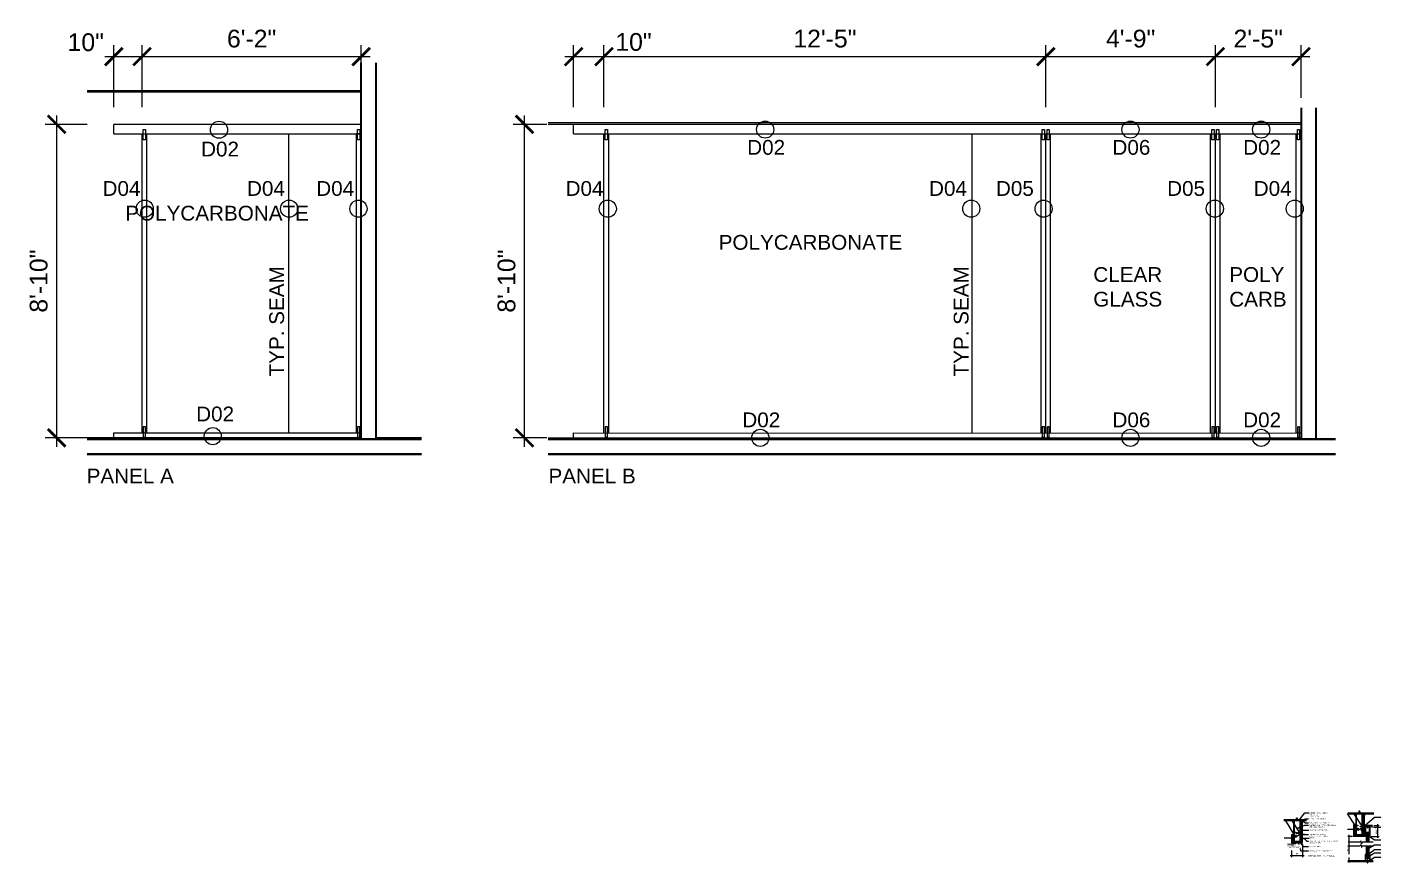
# Model space of a CAD drawing. Extents: x 65572 to 72871, y 30718 to 33858.
# Drawn here: x 66752.6 to 67210.3, y 32695 to 32977.7 of the extents above; entities that cross this region are included whole.
import ezdxf

# ---------------------------------------------------------------- set-up
doc = ezdxf.new("R2010")
doc.units = 0
doc.header["$LTSCALE"] = 0.5
doc.header["$MEASUREMENT"] = 0
doc.linetypes.add('HIDDEN', pattern=[0.375, 0.25, -0.125])
doc.layers.get('0').update_dxf_attribs({"color": 20, "linetype": 'CONTINUOUS'})
doc.layers.get('DEFPOINTS').update_dxf_attribs({"linetype": 'CONTINUOUS', "lineweight": 5})
for name, color, linetype, lineweight in [('Annotations', 40, 'CONTINUOUS', 5), ('Drywalls', 7, 'CONTINUOUS', 20), ('Framing', 142, 'CONTINUOUS', 13), ('Hatches', 8, 'CONTINUOUS', 5), ('Projections', 151, 'HIDDEN', 5), ('Structure', 7, 'CONTINUOUS', 40), ('Viewed', 150, 'CONTINUOUS', 9), ('Walls', 7, 'CONTINUOUS', 35)]:
    doc.layers.add(name, color=color, linetype=linetype, lineweight=lineweight)
doc.styles.add('Arial', font='arial.ttf', dxfattribs={"width": 0.8, "height": 0.368825})
doc.styles.add('Arial_2', font='arial.ttf', dxfattribs={"height": 0.491766})
doc.styles.get("Standard").update_dxf_attribs({"font": 'arial.ttf'})
doc.dimstyles.new('ARCH', dxfattribs={"dimscale": 96, "dimtxt": 0.0625, "dimasz": 0.0625, "dimexe": 0.04, "dimexo": 0.09375, "dimgap": 0.03125, "dimtad": 1, "dimdec": 0, "dimrnd": 0.0625, "dimzin": 3, "dimdsep": 46, "dimlunit": 4, "dimtxsty": 'Standard', "dimblk1": 'ARCHTICK', "dimblk2": 'ARCHTICK', "dimsah": 1, "dimcen": 0, "dimdle": 0.03125, "dimclrd": 256, "dimclre": 256, "dimclrt": 256, "dimazin": 0, "dimtfac": 1, "dimtdec": 0, "dimtmove": 2, "dimatfit": 3, "dimldrblk": 'OBLIQUE', "dimfxl": 0.3, "dimfxlon": 1, "dimfrac": 2, "dimarcsym": 0})
doc.dimstyles.new('ARCH2', dxfattribs={"dimscale": 12, "dimtxt": 0.5, "dimasz": 0.041667, "dimexe": 0.041667, "dimexo": 0.03125, "dimgap": 0.020833, "dimtad": 1, "dimdec": 5, "dimrnd": 0.03125, "dimzin": 1, "dimdsep": 46, "dimlunit": 4, "dimtxsty": 'Arial_2', "dimblk1": 'OBLIQUE', "dimblk2": 'OBLIQUE', "dimsah": 1, "dimcen": 0.09, "dimdle": 0.041667, "dimazin": 0, "dimtfac": 1, "dimtdec": 4, "dimtix": 1, "dimtmove": 0, "dimatfit": 3, "dimfxl": 1, "dimtvp": 1, "dimtfill": 1, "dimfrac": 2, "dimtolj": 1, "dimtzin": 0, "dimarcsym": 2})

# ---------------------------------------------------------------- blocks, each defined once
blk = doc.blocks.new('_ArchTick')
at = {"const_width": 0.15}
blk.add_lwpolyline([(-0.5, -0.5), (0.5, 0.5)], dxfattribs=at)
blk = doc.blocks.new('*D198')
at = {"layer": 'Annotations', "color": 0, "lineweight": -2}
for p, q in [((67180.1, 32699.19), (67180.1, 32697)), ((67183.85, 32701.29), (67183.85, 32697)), ((67179.6, 32697.5), (67184.35, 32697.5))]:
    blk.add_line(p, q, dxfattribs=at)
at = {"layer": 'DEFPOINTS', "color": 0}
for p in [(67180.1, 32699.56), (67183.85, 32701.67), (67183.85, 32697.5)]:
    blk.add_point(p, dxfattribs=at)
at = {"layer": 'Annotations', "color": 0, "lineweight": -2, "xscale": 0.4999999999999999, "yscale": 0.4999999999999999, "zscale": 0.4999999999999999, "rotation": 180}
blk.add_blockref('_ArchTick', (67180.1, 32697.5), dxfattribs=at)
at = {"layer": 'Annotations', "color": 0, "lineweight": -2, "xscale": 0.4999999999999999, "yscale": 0.4999999999999999, "zscale": 0.4999999999999999}
blk.add_blockref('_ArchTick', (67183.85, 32697.5), dxfattribs=at)
at = {"layer": 'Annotations', "color": 0, "insert": (67182, 32698.08), "char_height": 0.492, "attachment_point": 5, "line_spacing_factor": 0.938532, "style": 'Arial_2'}
blk.add_mtext('\\A1;5"', dxfattribs=at)
blk = doc.blocks.new('*D200')
at = {"layer": 'Annotations', "color": 0, "lineweight": -2}
for p, q in [((67200.7, 32703.98), (67199.13, 32703.98)), ((67199.63, 32695.16), (67199.63, 32704.48)), ((67199.52, 32695.66), (67200.13, 32695.66))]:
    blk.add_line(p, q, dxfattribs=at)
at = {"layer": 'DEFPOINTS', "color": 0}
for p in [(67199.63, 32703.98), (67201.08, 32703.98), (67199.15, 32695.66)]:
    blk.add_point(p, dxfattribs=at)
at = {"layer": 'Annotations', "color": 0, "lineweight": -2, "xscale": 0.4999999999999999, "yscale": 0.4999999999999999, "zscale": 0.4999999999999999}
for p, rotation in [((67199.63, 32703.98), 90), ((67199.63, 32695.66), 270)]:
    blk.add_blockref('_ArchTick', p, dxfattribs=dict(at, rotation=rotation))
at = {"layer": 'Annotations', "color": 0, "insert": (67199.13, 32699.82), "char_height": 0.492, "attachment_point": 5, "rotation": 90, "style": 'Arial_2'}
blk.add_mtext('\\A1;8\'-6"', dxfattribs=at)
blk = doc.blocks.new('_Oblique')
at = {"lineweight": -2}
blk.add_line((-0.5, -0.5), (0.5, 0.5), dxfattribs=at)
blk = doc.blocks.new('screw')
at = {"color": 0, "linetype": 'ByBlock', "lineweight": -2}
for p, q in [((0.11, -0.15), (-0.1, -0.23)), ((0.11, -0.22), (-0.1, -0.3)), ((0.11, -0.3), (-0.1, -0.38)), ((0.11, -0.37), (-0.1, -0.45)), ((0.11, -0.45), (-0.1, -0.53)), ((0.11, -0.53), (-0.1, -0.6)), ((0.11, -0.6), (-0.1, -0.68)), ((0.11, -0.68), (-0.1, -0.75)), ((0.11, -0.75), (-0.1, -0.83))]:
    blk.add_line(p, q, dxfattribs=at)
for points in [[(0, 0), (-0.15, 0), (-0.06, -0.08), (-0.06, -0.82), (0, -0.88)], [(0, 0), (0.15, 0), (0.06, -0.08), (0.06, -0.82), (0, -0.88)]]:
    blk.add_lwpolyline(points, dxfattribs=at)
blk = doc.blocks.new('*D202')
at = {"layer": 'Annotations', "color": 0, "lineweight": -2}
for p, q in [((67209.26, 32703.48), (67209.26, 32708.18)), ((67206.98, 32703.98), (67209.76, 32703.98)), ((67207.88, 32707.68), (67209.76, 32707.68))]:
    blk.add_line(p, q, dxfattribs=at)
at = {"layer": 'DEFPOINTS', "color": 0}
for p in [(67206.61, 32703.98), (67207.5, 32707.68), (67209.26, 32707.68)]:
    blk.add_point(p, dxfattribs=at)
at = {"layer": 'Annotations', "color": 0, "lineweight": -2, "xscale": 0.4999999999999999, "yscale": 0.4999999999999999, "zscale": 0.4999999999999999}
for p, rotation in [((67209.26, 32707.68), 90), ((67209.26, 32703.98), 270)]:
    blk.add_blockref('_Oblique', p, dxfattribs=dict(at, rotation=rotation))
at = {"layer": 'Annotations', "color": 0, "insert": (67208.77, 32705.83), "char_height": 0.492, "attachment_point": 5, "rotation": 90, "style": 'Arial_2'}
blk.add_mtext('\\A1;MIN 4"', dxfattribs=at)
blk = doc.blocks.new('*D219')
at = {"layer": 'Annotations', "lineweight": -2}
for p, q in [((66781.95, 32950.62), (66781.95, 32971.51)), ((66791.5, 32950.62), (66791.5, 32971.51)), ((66778.95, 32967.67), (66794.5, 32967.67))]:
    blk.add_line(p, q, dxfattribs=at)
at = {"layer": 'DEFPOINTS', "color": 0}
for p in [(66791.5, 32967.67), (66781.95, 32941.62), (66791.5, 32941.62)]:
    blk.add_point(p, dxfattribs=at)
at = {"layer": 'Annotations', "lineweight": -2, "xscale": 6, "yscale": 6, "zscale": 6, "rotation": 180}
blk.add_blockref('_ArchTick', (66781.95, 32967.67), dxfattribs=at)
at = {"layer": 'Annotations', "lineweight": -2, "xscale": 6, "yscale": 6, "zscale": 6}
blk.add_blockref('_ArchTick', (66791.5, 32967.67), dxfattribs=at)
at = {"layer": 'Annotations', "insert": (66772.45, 32972.51), "char_height": 6, "attachment_point": 5}
blk.add_mtext('10"', dxfattribs=at)
blk = doc.blocks.new('*D220')
at = {"layer": 'Annotations', "lineweight": -2}
for p, q in [((66791.5, 32950.62), (66791.5, 32971.51)), ((66865.56, 32953.77), (66865.56, 32971.51)), ((66788.5, 32967.67), (66868.56, 32967.67))]:
    blk.add_line(p, q, dxfattribs=at)
at = {"layer": 'DEFPOINTS', "color": 0}
for p in [(66865.56, 32967.67), (66791.5, 32941.62), (66865.56, 32944.77)]:
    blk.add_point(p, dxfattribs=at)
at = {"layer": 'Annotations', "lineweight": -2, "xscale": 6, "yscale": 6, "zscale": 6, "rotation": 180}
blk.add_blockref('_ArchTick', (66791.5, 32967.67), dxfattribs=at)
at = {"layer": 'Annotations', "lineweight": -2, "xscale": 6, "yscale": 6, "zscale": 6}
blk.add_blockref('_ArchTick', (66865.56, 32967.67), dxfattribs=at)
at = {"layer": 'Annotations', "insert": (66828.53, 32973.73), "char_height": 6, "attachment_point": 5}
blk.add_mtext('6\'-2"', dxfattribs=at)
blk = doc.blocks.new('*D221')
at = {"layer": 'Annotations', "lineweight": -2}
for p, q in [((66762.61, 32947.77), (66762.61, 32835.78)), ((66772.95, 32944.77), (66758.77, 32944.77)), ((66772.95, 32838.78), (66758.77, 32838.78))]:
    blk.add_line(p, q, dxfattribs=at)
at = {"layer": 'DEFPOINTS', "color": 0}
for p in [(66781.95, 32944.77), (66762.61, 32838.78), (66781.95, 32838.78)]:
    blk.add_point(p, dxfattribs=at)
at = {"layer": 'Annotations', "lineweight": -2, "xscale": 6, "yscale": 6, "zscale": 6}
for p, rotation in [((66762.61, 32944.77), 90), ((66762.61, 32838.78), 270)]:
    blk.add_blockref('_ArchTick', p, dxfattribs=dict(at, rotation=rotation))
at = {"layer": 'Annotations', "insert": (66756.55, 32891.77), "char_height": 6, "attachment_point": 5, "rotation": 90}
blk.add_mtext('8\'-10"', dxfattribs=at)
blk = doc.blocks.new('*D222')
at = {"layer": 'Annotations', "lineweight": -2}
for p, q in [((66937.38, 32950.62), (66937.38, 32971.51)), ((66947.65, 32950.62), (66947.65, 32971.51)), ((66934.38, 32967.67), (66950.65, 32967.67))]:
    blk.add_line(p, q, dxfattribs=at)
at = {"layer": 'DEFPOINTS', "color": 0}
for p in [(66947.65, 32967.67), (66937.38, 32941.62), (66947.65, 32941.62)]:
    blk.add_point(p, dxfattribs=at)
at = {"layer": 'Annotations', "lineweight": -2, "xscale": 6, "yscale": 6, "zscale": 6, "rotation": 180}
blk.add_blockref('_ArchTick', (66937.38, 32967.67), dxfattribs=at)
at = {"layer": 'Annotations', "lineweight": -2, "xscale": 6, "yscale": 6, "zscale": 6}
blk.add_blockref('_ArchTick', (66947.65, 32967.67), dxfattribs=at)
at = {"layer": 'Annotations', "insert": (66957.63, 32972.6), "char_height": 6, "attachment_point": 5}
blk.add_mtext('10"', dxfattribs=at)
blk = doc.blocks.new('*D223')
at = {"layer": 'Annotations', "lineweight": -2}
for p, q in [((66947.65, 32950.62), (66947.65, 32971.51)), ((67097.04, 32950.62), (67097.04, 32971.51)), ((66944.65, 32967.67), (67100.04, 32967.67))]:
    blk.add_line(p, q, dxfattribs=at)
at = {"layer": 'DEFPOINTS', "color": 0}
for p in [(67097.04, 32967.67), (66947.65, 32941.62), (67097.04, 32941.62)]:
    blk.add_point(p, dxfattribs=at)
at = {"layer": 'Annotations', "lineweight": -2, "xscale": 6, "yscale": 6, "zscale": 6, "rotation": 180}
blk.add_blockref('_ArchTick', (66947.65, 32967.67), dxfattribs=at)
at = {"layer": 'Annotations', "lineweight": -2, "xscale": 6, "yscale": 6, "zscale": 6}
blk.add_blockref('_ArchTick', (67097.04, 32967.67), dxfattribs=at)
at = {"layer": 'Annotations', "insert": (67022.35, 32973.73), "char_height": 6, "attachment_point": 5}
blk.add_mtext('12\'-5"', dxfattribs=at)
blk = doc.blocks.new('*D224')
at = {"layer": 'Annotations', "lineweight": -2}
for p, q in [((67097.04, 32950.62), (67097.04, 32971.51)), ((67154.37, 32950.62), (67154.37, 32971.51)), ((67094.04, 32967.67), (67157.37, 32967.67))]:
    blk.add_line(p, q, dxfattribs=at)
at = {"layer": 'DEFPOINTS', "color": 0}
for p in [(67154.37, 32967.67), (67097.04, 32941.62), (67154.37, 32941.62)]:
    blk.add_point(p, dxfattribs=at)
at = {"layer": 'Annotations', "lineweight": -2, "xscale": 6, "yscale": 6, "zscale": 6, "rotation": 180}
blk.add_blockref('_ArchTick', (67097.04, 32967.67), dxfattribs=at)
at = {"layer": 'Annotations', "lineweight": -2, "xscale": 6, "yscale": 6, "zscale": 6}
blk.add_blockref('_ArchTick', (67154.37, 32967.67), dxfattribs=at)
at = {"layer": 'Annotations', "insert": (67125.71, 32973.73), "char_height": 6, "attachment_point": 5}
blk.add_mtext('4\'-9"', dxfattribs=at)
blk = doc.blocks.new('*D225')
at = {"layer": 'Annotations', "lineweight": -2}
for p, q in [((67154.37, 32950.62), (67154.37, 32971.51)), ((67183.31, 32953.77), (67183.31, 32971.51)), ((67151.37, 32967.67), (67186.31, 32967.67))]:
    blk.add_line(p, q, dxfattribs=at)
at = {"layer": 'DEFPOINTS', "color": 0}
for p in [(67183.31, 32967.67), (67154.37, 32941.62), (67183.31, 32944.77)]:
    blk.add_point(p, dxfattribs=at)
at = {"layer": 'Annotations', "lineweight": -2, "xscale": 6, "yscale": 6, "zscale": 6, "rotation": 180}
blk.add_blockref('_ArchTick', (67154.37, 32967.67), dxfattribs=at)
at = {"layer": 'Annotations', "lineweight": -2, "xscale": 6, "yscale": 6, "zscale": 6}
blk.add_blockref('_ArchTick', (67183.31, 32967.67), dxfattribs=at)
at = {"layer": 'Annotations', "insert": (67168.84, 32973.73), "char_height": 6, "attachment_point": 5}
blk.add_mtext('2\'-5"', dxfattribs=at)
blk = doc.blocks.new('*D226')
at = {"layer": 'Annotations', "lineweight": -2}
for p, q in [((66920.78, 32835.78), (66920.78, 32947.77)), ((66928.38, 32944.77), (66916.94, 32944.77)), ((66928.38, 32838.78), (66916.94, 32838.78))]:
    blk.add_line(p, q, dxfattribs=at)
at = {"layer": 'DEFPOINTS', "color": 0}
for p in [(66920.78, 32944.77), (66937.38, 32944.77), (66937.38, 32838.78)]:
    blk.add_point(p, dxfattribs=at)
at = {"layer": 'Annotations', "lineweight": -2, "xscale": 6, "yscale": 6, "zscale": 6}
for p, rotation in [((66920.78, 32944.77), 90), ((66920.78, 32838.78), 270)]:
    blk.add_blockref('_ArchTick', p, dxfattribs=dict(at, rotation=rotation))
at = {"layer": 'Annotations', "insert": (66914.72, 32891.77), "char_height": 6, "attachment_point": 5, "rotation": 90}
blk.add_mtext('8\'-10"', dxfattribs=at)
blk = doc.blocks.new('bolt')
at = {"color": 0, "linetype": 'ByBlock', "lineweight": -2}
for p, q in [((-0.58, -0.06), (-0.63, 0.07)), ((-0.51, 0.07), (-0.63, 0.07)), ((-0.51, -0.05), (-0.57, 0.11)), ((-0.12, 0.07), (-0.38, 0.07)), ((-0.34, -0.1), (-0.38, 0.02)), ((-0.26, -0.1), (-0.34, 0.11)), ((-0.19, -0.1), (-0.27, 0.11)), ((-0.51, -0.06), (-0.58, -0.06)), ((-0.12, -0.06), (-0.38, -0.06))]:
    blk.add_line(p, q, dxfattribs=at)
for points in [[(-0.51, 0.16), (-0.51, -0.15), (-0.38, -0.15), (-0.38, 0.16)], [(-0.12, 0.15), (-0.12, -0.15), (0, -0.15), (0, 0.15)]]:
    blk.add_lwpolyline(points, close=True, dxfattribs=at)
for points in [[(-0.38, 0.16), (-0.49, 0.14), (-0.49, 0.06), (-0.38, 0.04)], [(-0.38, -0.08), (-0.49, -0.07), (-0.49, 0.02), (-0.38, 0.04)], [(-0.12, 0.15), (-0.02, 0.14), (-0.02, 0.06), (-0.12, 0.03)], [(-0.12, -0.08), (-0.02, -0.07), (-0.02, 0.01), (-0.12, 0.03)], [(-0.38, -0.08), (-0.49, -0.1), (-0.49, -0.15)], [(-0.12, -0.08), (-0.02, -0.1), (-0.02, -0.15)]]:
    blk.add_lwpolyline(points, dxfattribs=at)

msp = doc.modelspace()

# ---------------------------------------------------------------- hatches: boundary and pattern name
at = {"layer": 'Annotations'}
for points in [[(67182.686023, 32709.508861), (67183.04914, 32709.858832), (67182.946188, 32709.940888)], [(67181.634673, 32704.963235), (67182.114455, 32705.118613), (67182.057892, 32705.237496)], [(67182.193632, 32706.819456), (67182.683384, 32706.939771), (67182.635556, 32707.062429)], [(67183.868651, 32704.685372), (67184.368651, 32704.619546), (67184.368651, 32704.751198)], [(67182.455846, 32701.565668), (67182.540588, 32701.068524), (67182.66637, 32701.107397)]]:
    msp.add_hatch(color=256, dxfattribs=at).paths.add_polyline_path(points, flags=0)
at = {"layer": 'Hatches'}
h = msp.add_hatch(dxfattribs=at)
h.set_pattern_fill('ANSI38', color=256, scale=2, style=0)
h.set_pattern_definition([(45, (0, 2.30626), (-0.1767766953, 0.1767766953), []), (135, (0, 2.30626), (-0.5303300859, 0.1767766953), [0.625, -0.375])])
h.paths.add_polyline_path([(67204.763516, 32706.150335), (67204.763516, 32711.253037), (67204.263516, 32711.253037), (67204.263516, 32706.146642), (67204.301492, 32706.146923), (67204.376792, 32706.147479), (67204.452092, 32706.148035), (67204.527392, 32706.148591), (67204.602692, 32706.149147), (67204.677992, 32706.149704), (67204.753292, 32706.15026)])
h.paths.add_polyline_path([(67204.763516, 32704.60114), (67204.763516, 32706.023544), (67204.727107, 32706.023275), (67204.651807, 32706.022719), (67204.576507, 32706.022162), (67204.501207, 32706.021606), (67204.425907, 32706.02105), (67204.350607, 32706.020494), (67204.275307, 32706.019937), (67204.263516, 32706.01985), (67204.263516, 32704.60114)])
h.paths.add_polyline_path([(67204.826016, 32704.03864), (67204.826016, 32704.53864), (67201.076016, 32704.53864), (67201.076016, 32704.03864)])
h.paths.add_polyline_path([(67201.638516, 32704.60114), (67201.638516, 32708.07095), (67201.138516, 32708.07095), (67201.138516, 32704.60114)])
at = {"layer": 'Viewed'}
for points in [[(67183.128033, 32709.423335), (67183.152298, 32709.420141), (67183.174908, 32709.410775), (67183.194325, 32709.395876), (67183.209223, 32709.37646), (67183.218589, 32709.353849), (67183.221783, 32709.329585), (67183.221783, 32708.423335), (67183.128033, 32708.423335), (67183.128033, 32709.329585), (67180.815533, 32709.329585), (67180.815533, 32708.423335), (67180.721783, 32708.423335), (67180.721783, 32709.329585), (67180.724978, 32709.353849), (67180.734344, 32709.37646), (67180.749242, 32709.395876), (67180.768658, 32709.410775), (67180.791269, 32709.420141), (67180.815533, 32709.423335)], [(67204.107266, 32711.729599), (67204.13153, 32711.726405), (67204.154141, 32711.717039), (67204.173557, 32711.702141), (67204.188456, 32711.682724), (67204.197822, 32711.660114), (67204.201016, 32711.635849), (67204.201016, 32710.729599), (67204.107266, 32710.729599), (67204.107266, 32711.635849), (67201.794766, 32711.635849), (67201.794766, 32710.729599), (67201.701016, 32710.729599), (67201.701016, 32711.635849), (67201.704211, 32711.660114), (67201.713576, 32711.682724), (67201.728475, 32711.702141), (67201.747891, 32711.717039), (67201.770502, 32711.726405), (67201.794766, 32711.729599)], [(67204.107266, 32704.624578), (67204.13153, 32704.627772), (67204.154141, 32704.637138), (67204.173557, 32704.652036), (67204.188456, 32704.671453), (67204.197822, 32704.694063), (67204.201016, 32704.718328), (67204.201016, 32705.624578), (67204.107266, 32705.624578), (67204.107266, 32704.718328), (67201.794766, 32704.718328), (67201.794766, 32705.624578), (67201.701016, 32705.624578), (67201.701016, 32704.718328), (67201.704211, 32704.694063), (67201.713576, 32704.671453), (67201.728475, 32704.652036), (67201.747891, 32704.637138), (67201.770502, 32704.627772), (67201.794766, 32704.624578)], [(67183.128033, 32702.318314), (67183.152298, 32702.321508), (67183.174908, 32702.330874), (67183.194325, 32702.345772), (67183.209223, 32702.365189), (67183.218589, 32702.387799), (67183.221783, 32702.412064), (67183.221783, 32703.318314), (67183.128033, 32703.318314), (67183.128033, 32702.412064), (67180.815533, 32702.412064), (67180.815533, 32703.318314), (67180.721783, 32703.318314), (67180.721783, 32702.412064), (67180.724978, 32702.387799), (67180.734344, 32702.365189), (67180.749242, 32702.345772), (67180.768658, 32702.330874), (67180.791269, 32702.321508), (67180.815533, 32702.318314)]]:
    msp.add_hatch(color=256, dxfattribs=at).paths.add_polyline_path(points, flags=0)

# ---------------------------------------------------------------- linework, layer by layer
at = {"color": 0}
for p, q in [((66865.147786, 32941.620738), (66865.555896, 32941.620738)), ((66865.555896, 32944.015269), (66865.555896, 32944.765269)), ((66865.555896, 32941.620738), (66865.555896, 32944.765269)), ((66865.555896, 32944.015269), (66865.555896, 32944.765269)), ((66865.555896, 32944.765269), (66865.555896, 32941.620738)), ((66865.555896, 32941.620738), (66865.555896, 32944.015269))]:
    msp.add_line(p, q, dxfattribs=at)
at = {"layer": 'Annotations'}
for p, q in [((67182.946188, 32709.940888), (67182.686023, 32709.508861)), ((67182.686023, 32709.508861), (67183.04914, 32709.858832)), ((67183.04914, 32709.858832), (67182.946188, 32709.940888)), ((67182.057892, 32705.237496), (67181.634673, 32704.963235)), ((67181.634673, 32704.963235), (67182.114455, 32705.118613)), ((67182.114455, 32705.118613), (67182.057892, 32705.237496)), ((67182.635556, 32707.062429), (67182.193632, 32706.819456)), ((67182.193632, 32706.819456), (67182.683384, 32706.939771)), ((67182.683384, 32706.939771), (67182.635556, 32707.062429)), ((67184.368651, 32704.751198), (67183.868651, 32704.685372)), ((67183.868651, 32704.685372), (67184.368651, 32704.619546)), ((67183.868651, 32704.685372), (67185.924232, 32704.685372)), ((67184.368651, 32704.619546), (67184.368651, 32704.751198)), ((67184.609454, 32707.761457), (67185.924232, 32707.761457)), ((67182.66637, 32701.107397), (67182.455846, 32701.565668)), ((67182.455846, 32701.565668), (67183.230013, 32699.100413)), ((67182.540588, 32701.068524), (67182.66637, 32701.107397)), ((67183.230013, 32699.100413), (67185.912624, 32699.100413))]:
    msp.add_line(p, q, dxfattribs=at)
msp.add_lwpolyline([(67178.787108, 32701.317937), (67180.771604, 32701.317937), (67181.123543, 32701.669876), (67181.475483, 32701.317937)], dxfattribs=at)
for centre in [(66817.509776, 32942.946646), (67002.156323, 32942.995761), (67125.640836, 32942.995761), (67169.84048, 32942.995761), (66792.390791, 32916.257297), (66841.233142, 32916.257297), (66864.641724, 32916.257297), (66948.93618, 32916.257297), (67071.821724, 32916.257297), (67096.2778, 32916.257297), (67154.159626, 32916.257297), (67181.18616, 32916.257297), (66815.389094, 32839.321871), (67000.506755, 32838.77978), (67125.640836, 32838.77978), (67169.84048, 32838.77978)]:
    msp.add_circle(centre, 2.892978, dxfattribs=at)
msp.add_solid([(67180.771604, 32701.317937), (67181.123543, 32701.669876), (67181.475483, 32701.317937)], dxfattribs=at)
at = {"layer": 'Drywalls'}
for p, q in [((66772.937914, 32956.265269), (66865.557827, 32956.265269)), ((66772.937914, 32955.765269), (66865.557827, 32955.765269)), ((67183.311223, 32945.265269), (66928.787438, 32945.265269)), ((67183.311223, 32944.765269), (66928.787438, 32944.765269)), ((67183.221783, 32708.946773), (67183.221783, 32702.294876)), ((67183.284283, 32702.294876), (67183.284283, 32708.946773)), ((67201.076016, 32708.07095), (67201.076016, 32703.97614)), ((67201.701016, 32708.07095), (67201.076016, 32708.07095)), ((67201.138516, 32704.60114), (67201.138516, 32708.07095)), ((67201.638516, 32704.60114), (67201.638516, 32708.07095)), ((67201.701016, 32704.60114), (67201.701016, 32708.07095)), ((67204.826016, 32711.253037), (67204.201016, 32711.253037)), ((67204.201016, 32711.253037), (67204.201016, 32704.60114)), ((67204.263516, 32704.60114), (67204.263516, 32711.253037)), ((67204.763516, 32704.60114), (67204.763516, 32711.253037)), ((67204.826016, 32703.97614), (67204.826016, 32711.253037)), ((67179.992315, 32703.453569), (67177.560287, 32703.453569)), ((67179.992315, 32703.377496), (67179.992315, 32703.453569)), ((67180.096783, 32704.563454), (67180.096783, 32701.669876)), ((67180.721783, 32704.563454), (67180.096783, 32704.563454)), ((67180.159283, 32702.294876), (67180.159283, 32704.563454)), ((67180.659283, 32702.294876), (67180.659283, 32704.563454)), ((67180.721783, 32702.294876), (67180.721783, 32704.563454)), ((67200.971548, 32706.386243), (67198.990154, 32706.386243)), ((67200.971548, 32706.31017), (67198.990154, 32706.31017)), ((67200.971548, 32706.31017), (67200.971548, 32706.386243)), ((67201.076016, 32704.60114), (67204.826016, 32704.60114)), ((67204.826016, 32704.53864), (67201.076016, 32704.53864)), ((67204.826016, 32704.03864), (67201.076016, 32704.03864)), ((67204.826016, 32703.97614), (67201.076016, 32703.97614)), ((67204.930484, 32707.759833), (67207.501736, 32707.759833)), ((67204.930484, 32707.68376), (67204.930484, 32707.759833)), ((67204.930484, 32707.68376), (67207.501736, 32707.68376)), ((67179.992315, 32703.377496), (67177.560287, 32703.377496))]:
    msp.add_line(p, q, dxfattribs=at)
at = {"layer": 'Framing'}
for p, q in [((66865.555896, 32838.78354), (66772.937914, 32838.78354)), ((66885.988355, 32838.78354), (66870.555896, 32838.78354)), ((66928.787438, 32838.78354), (67183.311223, 32838.78354)), ((66937.380525, 32838.78354), (67183.311223, 32838.78354)), ((67204.826016, 32711.253037), (67204.951016, 32711.253037)), ((67204.846302, 32707.363072), (67206.365833, 32707.363072)), ((67204.846302, 32704.908268), (67204.846302, 32707.363072)), ((67204.951771, 32704.908268), (67204.846302, 32704.908268)), ((67206.365833, 32707.257603), (67204.951771, 32707.257603)), ((67204.951771, 32707.257603), (67204.951771, 32704.908268)), ((67204.983234, 32707.22614), (67206.608234, 32707.22614)), ((67204.983234, 32703.97614), (67204.983234, 32707.22614)), ((67204.983234, 32703.97614), (67204.983234, 32707.22614)), ((67205.358234, 32703.97614), (67204.983234, 32703.97614)), ((67206.502765, 32707.120671), (67205.088702, 32707.120671)), ((67205.088702, 32707.120671), (67205.088702, 32704.081609)), ((67205.088702, 32704.081609), (67205.252765, 32704.081609)), ((67205.252765, 32704.081609), (67205.252765, 32704.25739)), ((67205.252765, 32704.25739), (67205.358234, 32704.25739)), ((67205.358234, 32704.25739), (67205.389484, 32704.291146)), ((67205.358234, 32704.25739), (67205.358234, 32703.97614)), ((67205.358234, 32703.97614), (67205.389484, 32703.942384)), ((67205.389484, 32705.436232), (67206.201984, 32705.436232)), ((67205.389484, 32703.942384), (67205.389484, 32705.436232)), ((67205.389484, 32703.942384), (67205.389484, 32702.009853)), ((67205.460802, 32702.009853), (67205.460802, 32705.436232)), ((67205.760074, 32702.009853), (67205.760074, 32705.436232)), ((67205.831393, 32702.009853), (67205.831393, 32705.436232)), ((67206.130665, 32702.009853), (67206.130665, 32705.436232)), ((67206.201984, 32703.942384), (67206.201984, 32705.436232)), ((67206.201984, 32704.291146), (67206.233234, 32704.25739)), ((67206.201984, 32703.942384), (67206.233234, 32703.97614)), ((67206.201984, 32703.942384), (67206.201984, 32702.009853)), ((67206.233234, 32703.97614), (67206.233234, 32704.25739)), ((67206.233234, 32704.25739), (67206.338702, 32704.25739)), ((67206.608234, 32703.97614), (67206.233234, 32703.97614)), ((67206.338702, 32704.25739), (67206.338702, 32704.081609)), ((67206.338702, 32704.081609), (67206.502765, 32704.081609)), ((67206.365833, 32707.257603), (67206.365833, 32707.363072)), ((67206.502765, 32704.081609), (67206.502765, 32707.120671)), ((67206.608234, 32707.22614), (67206.608234, 32703.97614)), ((67206.608234, 32703.97614), (67206.608234, 32707.22614)), ((67205.389484, 32700.759853), (67205.389484, 32696.553777)), ((67205.460802, 32696.553777), (67205.460802, 32700.759853)), ((67205.760074, 32696.553777), (67205.760074, 32700.759853)), ((67205.831393, 32696.553777), (67205.831393, 32700.759853)), ((67206.130665, 32696.553777), (67206.130665, 32700.759853)), ((67206.201984, 32700.759853), (67206.201984, 32696.553777)), ((67205.358234, 32697.914065), (67204.983234, 32697.914065)), ((67204.983234, 32697.914065), (67204.983234, 32695.664065)), ((67204.983234, 32697.914065), (67204.983234, 32695.664065)), ((67204.983234, 32695.664065), (67206.608234, 32695.664065)), ((67205.088702, 32695.769534), (67205.088702, 32697.808596)), ((67205.088702, 32697.808596), (67205.252765, 32697.808596)), ((67206.502765, 32695.769534), (67205.088702, 32695.769534)), ((67205.252765, 32697.808596), (67205.252765, 32697.632815)), ((67205.252765, 32697.632815), (67205.358234, 32697.632815)), ((67205.358234, 32697.914065), (67205.389484, 32697.962752)), ((67205.358234, 32697.632815), (67205.358234, 32697.914065)), ((67205.358234, 32697.632815), (67205.389484, 32697.584128)), ((67205.389484, 32696.553777), (67206.201984, 32696.553777)), ((67206.201984, 32697.962752), (67206.233234, 32697.914065)), ((67206.201984, 32697.584128), (67206.233234, 32697.632815)), ((67206.608234, 32697.914065), (67206.233234, 32697.914065)), ((67206.233234, 32697.914065), (67206.233234, 32697.632815)), ((67206.233234, 32697.632815), (67206.338702, 32697.632815)), ((67206.338702, 32697.632815), (67206.338702, 32697.808596)), ((67206.338702, 32697.808596), (67206.502765, 32697.808596)), ((67206.502765, 32697.808596), (67206.502765, 32695.769534)), ((67206.608234, 32695.664065), (67206.608234, 32697.914065)), ((67206.608234, 32697.914065), (67206.608234, 32695.664065))]:
    msp.add_line(p, q, dxfattribs=at)
msp.add_lwpolyline([(67203.723557, 32706.081904), (67203.723557, 32706.298157), (67203.94427, 32706.51887), (67203.94427, 32706.695918), (67204.043418, 32706.695918), (67204.043418, 32706.477801), (67203.822706, 32706.257088), (67203.822706, 32706.081904), (67203.822706, 32705.90672), (67204.043418, 32705.686007), (67204.043418, 32705.46789), (67203.94427, 32705.46789), (67203.94427, 32705.644938), (67203.723557, 32705.865651)], close=True, dxfattribs=at)
msp.add_lwpolyline([(67205.568972, 32695.603884), (67205.626098, 32695.546758), (67205.626098, 32695.128702), (67205.727366, 32695.027434), (67205.780523, 32695.027434), (67205.83368, 32695.027434), (67205.934948, 32695.128702), (67205.934948, 32695.546758), (67205.992074, 32695.603884)], dxfattribs=at)
at = {"layer": 'Projections'}
for p, q in [((67203.407464, 32702.009853), (67199.147371, 32702.009853)), ((67199.147371, 32700.759853), (67203.407464, 32700.759853)), ((67203.532464, 32702.493529), (67203.407464, 32702.009853)), ((67203.407464, 32700.759853), (67203.532464, 32701.243529)), ((67203.782464, 32701.526176), (67203.532464, 32702.493529)), ((67203.532464, 32701.243529), (67203.782464, 32700.276176)), ((67203.907464, 32702.009853), (67203.782464, 32701.526176)), ((67203.782464, 32700.276176), (67203.907464, 32700.759853)), ((67207.658954, 32702.009853), (67203.907464, 32702.009853)), ((67203.907464, 32700.759853), (67207.658954, 32700.759853))]:
    msp.add_line(p, q, dxfattribs=at)
for points in [[(66791.901817, 32939.550307), (66791.901817, 32942.997362), (66792.644716, 32942.997362), (66792.644716, 32939.550307)], [(66864.335049, 32939.550307), (66864.335049, 32942.997362), (66865.077948, 32942.997362), (66865.077948, 32939.550307)], [(66948.055706, 32939.550307), (66948.055706, 32942.997362), (66948.798605, 32942.997362), (66948.798605, 32939.550307)], [(67095.819906, 32939.550307), (67095.819906, 32942.997362), (67096.562805, 32942.997362), (67096.562805, 32939.550307)], [(67097.444906, 32939.550307), (67097.444906, 32942.997362), (67098.187805, 32942.997362), (67098.187805, 32939.550307)], [(67153.152876, 32939.550307), (67153.152876, 32942.997362), (67153.895776, 32942.997362), (67153.895776, 32939.550307)], [(67154.777876, 32939.550307), (67154.777876, 32942.997362), (67155.520776, 32942.997362), (67155.520776, 32939.550307)], [(67182.090376, 32939.550307), (67182.090376, 32942.997362), (67182.833276, 32942.997362), (67182.833276, 32939.550307)], [(66791.901817, 32842.478971), (66791.901817, 32839.031916), (66792.644716, 32839.031916), (66792.644716, 32842.478971)], [(66864.335049, 32842.478971), (66864.335049, 32839.031916), (66865.077948, 32839.031916), (66865.077948, 32842.478971)], [(66948.055706, 32842.478971), (66948.055706, 32839.031916), (66948.798605, 32839.031916), (66948.798605, 32842.478971)], [(67095.819906, 32842.478971), (67095.819906, 32839.031916), (67096.562805, 32839.031916), (67096.562805, 32842.478971)], [(67097.444906, 32842.478971), (67097.444906, 32839.031916), (67098.187805, 32839.031916), (67098.187805, 32842.478971)], [(67153.152876, 32842.478971), (67153.152876, 32839.031916), (67153.895776, 32839.031916), (67153.895776, 32842.478971)], [(67154.777876, 32842.478971), (67154.777876, 32839.031916), (67155.520776, 32839.031916), (67155.520776, 32842.478971)], [(67182.090376, 32842.478971), (67182.090376, 32839.031916), (67182.833276, 32839.031916), (67182.833276, 32842.478971)]]:
    msp.add_lwpolyline(points, close=True, dxfattribs=at)
at = {"layer": 'Structure'}
for p, q in [((66885.988355, 32838.28354), (66772.937914, 32838.28354)), ((66928.787438, 32838.28354), (67194.953264, 32838.28354)), ((66885.988355, 32833.28354), (66772.937914, 32833.28354)), ((66928.787438, 32833.28354), (67194.953264, 32833.28354)), ((67207.924194, 32711.753037), (67199.147371, 32711.753037)), ((67207.658954, 32695.664065), (67199.147371, 32695.664065))]:
    msp.add_line(p, q, dxfattribs=at)
at = {"layer": 'Viewed', "linetype": 'ByBlock'}
for p, q in [((66865.555896, 32944.765269), (66781.949747, 32944.765269)), ((66781.949747, 32941.620738), (66781.949747, 32944.765269)), ((66781.949747, 32941.620738), (66865.555896, 32941.620738)), ((66863.930896, 32840.40854), (66863.930896, 32941.620738)), ((66865.555896, 32941.620738), (66863.930896, 32941.620738)), ((66781.949747, 32840.40854), (66865.555896, 32840.40854)), ((66781.949747, 32838.78354), (66781.949747, 32840.40854))]:
    msp.add_line(p, q, dxfattribs=at)
at = {"layer": 'Viewed'}
for p, q in [((66791.497664, 32840.40854), (66791.497664, 32941.620738)), ((66793.122664, 32840.40854), (66793.122664, 32941.620738)), ((66841.122664, 32840.40854), (66841.122664, 32941.620738)), ((66937.380525, 32941.620738), (66937.380525, 32944.765269)), ((66937.380525, 32941.620738), (66947.651553, 32941.620738)), ((66937.380525, 32941.620738), (67183.311223, 32941.620738)), ((66947.651553, 32840.40854), (66947.651553, 32941.620738)), ((66949.276553, 32840.40854), (66949.276553, 32941.620738)), ((67072.105768, 32840.40854), (67072.105768, 32941.620738)), ((67095.415753, 32840.340766), (67095.415753, 32941.620738)), ((67095.415753, 32941.620738), (67097.040753, 32941.620738)), ((67097.040753, 32840.340069), (67097.040753, 32941.620738)), ((67098.665753, 32840.339372), (67098.665753, 32941.620738)), ((67152.748723, 32941.620738), (67154.373723, 32941.620738)), ((67152.748723, 32840.316178), (67152.748723, 32941.620738)), ((67154.373723, 32941.620738), (67155.998723, 32941.620738)), ((67154.373723, 32840.315481), (67154.373723, 32941.620738)), ((67154.373723, 32840.315481), (67154.373723, 32941.620738)), ((67155.998723, 32840.314784), (67155.998723, 32941.620738)), ((67181.686223, 32840.40854), (67181.686223, 32941.620738)), ((66937.380525, 32840.40854), (67183.311223, 32840.303071)), ((66937.380525, 32838.78354), (66937.380525, 32840.40854)), ((67181.686223, 32840.40854), (67183.311223, 32840.40854)), ((67203.108234, 32711.647504), (67203.108234, 32712.703097)), ((67177.946382, 32709.446773), (67181.485341, 32703.783254)), ((67183.181437, 32704.843093), (67180.191773, 32709.446773)), ((67180.815533, 32708.423335), (67180.721783, 32708.423335)), ((67180.815533, 32709.446773), (67180.815533, 32702.294876)), ((67181.065533, 32702.294876), (67181.065533, 32709.446773)), ((67181.971783, 32709.688391), (67181.70685, 32710.147269)), ((67181.971783, 32709.34124), (67181.971783, 32710.396833)), ((67181.971783, 32709.688391), (67182.236717, 32710.147269)), ((67182.878033, 32709.446773), (67182.878033, 32702.294876)), ((67183.128033, 32702.294876), (67183.128033, 32709.446773)), ((67198.925615, 32711.753037), (67202.464574, 32706.089518)), ((67204.16067, 32707.149357), (67201.171005, 32711.753037)), ((67201.794766, 32710.729599), (67201.701016, 32710.729599)), ((67201.794766, 32711.753037), (67201.794766, 32704.60114)), ((67202.044766, 32704.60114), (67202.044766, 32711.753037)), ((67203.108234, 32711.994655), (67202.8433, 32712.453533)), ((67203.108234, 32711.994655), (67203.373167, 32712.453533)), ((67203.857266, 32711.753037), (67203.857266, 32704.60114)), ((67204.107266, 32704.60114), (67204.107266, 32711.753037)), ((67181.485341, 32703.783254), (67183.181437, 32704.843093)), ((67202.464574, 32706.089518), (67204.16067, 32707.149357))]:
    msp.add_line(p, q, dxfattribs=at)
at = {"layer": 'Viewed', "flags": 128}
for points in [[(67180.047337, 32703.535402), (67180.047337, 32703.320369), (67179.844476, 32703.320369)], [(67201.02657, 32706.468076), (67201.02657, 32706.253043), (67200.823709, 32706.253043)], [(67204.875462, 32707.841666), (67204.875462, 32707.626634), (67205.078324, 32707.626634)]]:
    msp.add_lwpolyline(points, dxfattribs=at)
at = {"layer": 'Viewed'}
for centre in [(67181.433925, 32705.350873), (67181.59036, 32704.363185), (67182.443408, 32704.982961), (67202.413158, 32707.657137), (67202.569593, 32706.669449), (67203.422641, 32707.289225)]:
    msp.add_circle(centre, 0.098271, dxfattribs=at)
for centre, radius, start, end in [((67184.159283, 32709.196773), 0.770833, 161.07535558, 198.92464442), ((67183.846783, 32709.196773), 0.416667, 143.13010235, 216.86989765), ((67205.138516, 32711.503037), 0.770833, 161.07535558, 198.92464442), ((67204.826016, 32711.503037), 0.416667, 143.13010235, 216.86989765), ((67204.763516, 32711.503037), 0.270833, 112.61986495, 247.38013505), ((67204.826016, 32711.503037), 0.25, 90, 270)]:
    msp.add_arc(centre, radius, start, end, dxfattribs=at)
at = {"layer": 'Walls'}
for p, q in [((66865.555896, 32838.28354), (66865.555896, 32965.550764)), ((66865.555896, 32956.265269), (66865.555896, 32965.550764)), ((66870.555896, 32965.550764), (66870.555896, 32838.28354)), ((67183.311223, 32950.315063), (67183.311223, 32838.28354)), ((67188.311223, 32950.315063), (67188.311223, 32838.28354))]:
    msp.add_line(p, q, dxfattribs=at)

# ---------------------------------------------------------------- block references
at = {"layer": 'Framing', "rotation": 270.423224976345}
msp.add_blockref('screw', (67204.966765, 32706.088441), dxfattribs=at)
at = {"layer": 'Framing', "xscale": -1, "rotation": 269.9999999994146}
msp.add_blockref('bolt', (67205.715124, 32707.497602), dxfattribs=at)
at = {"layer": 'Framing'}
msp.add_blockref('screw', (67205.780523, 32696.046156), dxfattribs=at)

# ---------------------------------------------------------------- texts
at = {"layer": 'Annotations', "char_height": 5, "width": 60.99887021}
for s, insert, attachment_point in [('{D02}', (66811.432781, 32938.916459), 1), ('{D02}', (66996.074503, 32939.493025), 1), ('{D06}', (67119.559016, 32939.493025), 1), ('{D02}', (67163.75866, 32939.493025), 1), ('{D04}', (66778.126346, 32925.595841), 1), ('{D04}', (66826.968697, 32925.595841), 1), ('{D04}', (66850.377279, 32925.595841), 1), ('{D04}', (66934.671734, 32925.595841), 1), ('{D04}', (67057.557279, 32925.595841), 1), ('{D05}', (67080.16474, 32925.595841), 1), ('{D05}', (67138.046566, 32925.595841), 1), ('{D04}', (67167.325311, 32925.595841), 1), ('{POLYCARBONATE }', (66785.799864, 32917.243671), 1), ('{POLYCARBONATE }', (66986.423154, 32907.380152), 1), ('{CLEAR\\PGLASS }', (67113.084593, 32896.495541), 1), ('{POLY\\PCARB}', (67159.039967, 32896.495541), 1), ('{D02}', (66809.783212, 32844.264461), 7), ('{D02}', (66994.424935, 32842.282515), 7), ('{D06}', (67119.559016, 32842.282515), 7), ('{D02}', (67163.75866, 32842.282515), 7), ('{PANEL A}', (66772.734557, 32828.348559), 1), ('{PANEL B}', (66928.893727, 32828.348559), 1)]:
    msp.add_mtext(s, dxfattribs=dict(at, insert=insert, attachment_point=attachment_point))
at = {"layer": 'Annotations', "char_height": 5, "width": 60.99887021, "attachment_point": 7, "rotation": 90}
for insert in [(66839.561494, 32859.529994), (67070.967137, 32859.529994)]:
    msp.add_mtext('{TYP. SEAM}', dxfattribs=dict(at, insert=insert))

# ---------------------------------------------------------------- dimensions: what is measured, and where the dimension line sits
at = {"layer": 'Annotations'}
for base, p1, p2, picture, middle in [((66791.497664, 32967.670483), (66781.949747, 32941.620738), (66791.497664, 32941.620738), '*D219', (66772.449568, 32972.508038)), ((66947.651553, 32967.670483), (66937.380525, 32941.620738), (66947.651553, 32941.620738), '*D222', (66957.628056, 32972.598824))]:
    dim = msp.add_linear_dim(base=base, p1=p1, p2=p2, dimstyle='ARCH', dxfattribs=at)
    dim.commit()
    dim.dimension.update_dxf_attribs({"geometry": picture, "text_midpoint": middle, "dimtype": 160})
for base, p1, p2, picture, middle in [((66865.555896, 32967.670483), (66791.497664, 32941.620738), (66865.555896, 32944.765269), '*D220', (66828.52678, 32973.733483)), ((67097.040753, 32967.670483), (66947.651553, 32941.620738), (67097.040753, 32941.620738), '*D223', (67022.346153, 32973.733483)), ((67154.373723, 32967.670483), (67097.040753, 32941.620738), (67154.373723, 32941.620738), '*D224', (67125.707238, 32973.733483)), ((67183.311223, 32967.670483), (67154.373723, 32941.620738), (67183.311223, 32944.765269), '*D225', (67168.842473, 32973.733483))]:
    dim = msp.add_linear_dim(base=base, p1=p1, p2=p2, dimstyle='ARCH', dxfattribs=at)
    dim.commit()
    dim.dimension.update_dxf_attribs({"geometry": picture, "text_midpoint": middle})
for base, p1, p2, picture, middle in [((66762.611712, 32838.78354), (66781.949747, 32944.765269), (66781.949747, 32838.78354), '*D221', (66756.548712, 32891.774405)), ((66920.784169, 32944.765269), (66937.380525, 32838.78354), (66937.380525, 32944.765269), '*D226', (66914.721169, 32891.774405))]:
    dim = msp.add_linear_dim(base=base, p1=p1, p2=p2, angle=90, dimstyle='ARCH', dxfattribs=at)
    dim.commit()
    dim.dimension.update_dxf_attribs({"geometry": picture, "text_midpoint": middle})
for base, p1, p2, text, override, picture, middle in [((67209.264488, 32707.68376), (67206.608234, 32703.97614), (67207.501736, 32707.68376), 'MIN 4"', {"dimpost": '<>', "dimtfill": 0, "dimtfillclr": 257}, '*D202', (67208.768605, 32705.82995)), ((67199.631012, 32703.97614), (67199.147371, 32695.664065), (67201.076016, 32703.97614), '8\'-6"', {"dimpost": '<>', "dimblk1": 'ArchTick', "dimblk2": 'ArchTick', "dimtfill": 0, "dimtfillclr": 257}, '*D200', (67199.129965, 32699.820103))]:
    dim = msp.add_linear_dim(base=base, p1=p1, p2=p2, angle=90, text=text, dimstyle='ARCH2', override=override, dxfattribs=at)
    dim.commit()
    dim.dimension.update_dxf_attribs({"geometry": picture, "text_midpoint": middle})

# ---------------------------------------------------------------- leaders
for points in [[(67203.987402, 32706.877945), (67208.136353, 32710.513353), (67210.32249, 32710.513353)], [(67206.703331, 32703.823028), (67208.136353, 32702.845187), (67210.32249, 32702.845187)], [(67206.792223, 32707.377912), (67208.136353, 32707.079376), (67210.32249, 32707.079376)], [(67206.174977, 32698.003582), (67208.136353, 32699.569132), (67210.32249, 32699.569132)], [(67206.184402, 32700.014165), (67208.136353, 32701.10233), (67210.32249, 32701.10233)], [(67206.703331, 32697.488548), (67208.136353, 32698.46639), (67210.32249, 32698.46639)], [(67206.703331, 32695.971795), (67208.136353, 32696.949636), (67210.32249, 32696.949636)]]:
    msp.add_leader(points, dimstyle='ARCH2', override={"dimtad": 0}, dxfattribs=at)

# ---------------------------------------------------------------- next in the draw order: texts
at = {"layer": 'Annotations', "insert": (67186.080482, 32704.849389), "char_height": 0.36882485, "width": 6.3, "attachment_point": 1, "line_spacing_factor": 0.938532, "style": 'Arial', "bg_fill": 2}
msp.add_mtext('{EXISTING 5/8" GYPSUM BOARD, TYP. CUT UNDER CEILING}', dxfattribs=at)

# ---------------------------------------------------------------- next in the draw order: hatches: boundary and pattern name
at = {"layer": 'Annotations'}
msp.add_hatch(color=256, dxfattribs=at).paths.add_polyline_path([(67184.340501, 32703.371268), (67184.646905, 32702.970706), (67184.740137, 32703.063658)], flags=0)

# ---------------------------------------------------------------- next in the draw order: linework, layer by layer
for p, q in [((67182.193632, 32706.819456), (67184.609454, 32707.761457)), ((67184.340501, 32703.371268), (67184.646905, 32702.970706)), ((67184.740137, 32703.063658), (67184.340501, 32703.371268)), ((67184.340501, 32703.371268), (67185.272987, 32702.435965)), ((67184.646905, 32702.970706), (67184.740137, 32703.063658)), ((67185.272987, 32702.435965), (67185.924232, 32702.435965))]:
    msp.add_line(p, q, dxfattribs=at)

# ---------------------------------------------------------------- next in the draw order: texts
at = {"layer": 'Annotations', "char_height": 0.36882485, "attachment_point": 1, "line_spacing_factor": 0.938532, "style": 'Arial', "bg_fill": 2}
for s, insert, width in [('{EXISTING 3-5/8" METAL STUD 20 GA.\\PCUT UNDER CEILING}', (67186.080482, 32707.925475), 7.5195), ('SCHEDULED CEILING SEE REFLECTED\\PCEILING PLANS', (67186.080482, 32702.599982), 9.207)]:
    msp.add_mtext(s, dxfattribs=dict(at, insert=insert, width=width))

# ---------------------------------------------------------------- next in the draw order: linework, layer by layer
at = {"layer": 'Drywalls'}
for p, q in [((67183.846783, 32708.946773), (67183.221783, 32708.946773)), ((67183.784283, 32702.294876), (67183.784283, 32708.946773)), ((67183.846783, 32701.669876), (67183.846783, 32708.946773)), ((67183.951251, 32703.453569), (67186.034283, 32703.453569)), ((67183.951251, 32703.377496), (67183.951251, 32703.453569)), ((67180.096783, 32702.294876), (67183.846783, 32702.294876)), ((67183.846783, 32702.232376), (67180.096783, 32702.232376)), ((67183.846783, 32701.732376), (67180.096783, 32701.732376)), ((67183.846783, 32701.669876), (67180.096783, 32701.669876)), ((67183.951251, 32703.377496), (67186.034283, 32703.377496))]:
    msp.add_line(p, q, dxfattribs=at)
at = {"layer": 'Framing'}
msp.add_line((67183.846783, 32708.946773), (67183.971783, 32708.946773), dxfattribs=at)
at = {"layer": 'Structure'}
msp.add_line((67185.159283, 32709.446773), (67177.522701, 32709.446773), dxfattribs=at)
at = {"layer": 'Viewed', "flags": 128}
msp.add_lwpolyline([(67183.89623, 32703.535402), (67183.89623, 32703.320369), (67184.099091, 32703.320369)], dxfattribs=at)
at = {"layer": 'Viewed'}
for centre, radius, start, end in [((67183.784283, 32709.196773), 0.270833, 112.61986495, 247.38013505), ((67183.846783, 32709.196773), 0.25, 90, 270)]:
    msp.add_arc(centre, radius, start, end, dxfattribs=at)

# ---------------------------------------------------------------- next in the draw order: texts
at = {"layer": 'Annotations', "char_height": 0.36882485, "attachment_point": 1, "line_spacing_factor": 0.938532, "style": 'Arial', "bg_fill": 2}
for s, insert, width in [('{EXISTIN METAL RUNNER ANCHORED\\PTO SUBSTRATE}', (67186.080482, 32712.08611), 6.75), ('{NEW 5/8" GYPSUM BOARD, TYP.}', (67186.068874, 32699.26443), 9.207)]:
    msp.add_mtext(s, dxfattribs=dict(at, insert=insert, width=width))

# ---------------------------------------------------------------- next in the draw order: linework, layer by layer
at = {"layer": 'Annotations'}
for p, q in [((67182.686023, 32709.508861), (67184.609454, 32711.922093)), ((67184.858224, 32709.966765), (67185.924232, 32709.966765))]:
    msp.add_line(p, q, dxfattribs=at)

# ---------------------------------------------------------------- next in the draw order: texts
at = {"layer": 'Annotations', "insert": (67178.755955, 32701.060013), "char_height": 0.36882485, "width": 9.207, "attachment_point": 1, "line_spacing_factor": 0.938532, "style": 'Arial', "bg_fill": 2}
msp.add_mtext('{8\'-6" FROM\\PFINISHED FLOOR}', dxfattribs=at)

# ---------------------------------------------------------------- next in the draw order: hatches: boundary and pattern name
at = {"layer": 'Annotations'}
msp.add_hatch(color=256, dxfattribs=at).paths.add_polyline_path([(67182.557276, 32702.390027), (67182.835274, 32701.969253), (67182.934706, 32702.055542)], flags=0)

# ---------------------------------------------------------------- next in the draw order: linework, layer by layer
for p, q in [((67182.557276, 32702.390027), (67184.116757, 32700.609428)), ((67182.934706, 32702.055542), (67182.557276, 32702.390027)), ((67184.116757, 32700.609428), (67185.912624, 32700.609428))]:
    msp.add_line(p, q, dxfattribs=at)

# ---------------------------------------------------------------- next in the draw order: texts
at = {"layer": 'Annotations', "insert": (67186.080482, 32710.130782), "char_height": 0.36882485, "width": 6.237, "attachment_point": 1, "line_spacing_factor": 0.938532, "style": 'Arial', "bg_fill": 2}
msp.add_mtext('{STRUCTURAL CEILING}', dxfattribs=at)

# ---------------------------------------------------------------- next in the draw order: linework, layer by layer
at = {"layer": 'Annotations'}
for p, q in [((67184.609454, 32711.922093), (67185.924232, 32711.922093)), ((67184.858224, 32708.625421), (67185.924232, 32708.625421))]:
    msp.add_line(p, q, dxfattribs=at)

# ---------------------------------------------------------------- next in the draw order: texts
at = {"layer": 'Annotations', "insert": (67186.068874, 32700.773445), "char_height": 0.36882485, "width": 9.207, "attachment_point": 1, "line_spacing_factor": 0.938532, "style": 'Arial', "bg_fill": 2}
msp.add_mtext('{METAL RUNNER}', dxfattribs=at)

# ---------------------------------------------------------------- next in the draw order: texts
at = {"layer": 'Annotations', "insert": (67186.080482, 32708.789438), "char_height": 0.36882485, "width": 6.804, "attachment_point": 1, "line_spacing_factor": 0.938532, "style": 'Arial', "bg_fill": 2}
msp.add_mtext('ACOUSTICAL SEALANT, TYP.', dxfattribs=at)

# ---------------------------------------------------------------- next in the draw order: dimensions: what is measured, and where the dimension line sits
at = {"layer": 'Annotations'}
dim = msp.add_linear_dim(base=(67183.846783, 32697.50173), p1=(67180.096783, 32699.560182), p2=(67183.846783, 32701.669876), text='5"', dimstyle='ARCH2', override={"dimpost": '<>', "dimblk1": 'ArchTick', "dimblk2": 'ArchTick', "dimsah": 1, "dimtfill": 0, "dimtfillclr": 257}, dxfattribs=at)
dim.commit()
dim.dimension.update_dxf_attribs({"geometry": '*D198', "text_midpoint": (67182.002115, 32697.50173), "dimtype": 160})

# ---------------------------------------------------------------- next in the draw order: hatches: boundary and pattern name
for points in [[(67183.537622, 32709.332534), (67183.947339, 32709.038483), (67184.009484, 32709.154545)], [(67184.508621, 32709.480684), (67184.854007, 32709.848164), (67184.747127, 32709.925035)]]:
    msp.add_hatch(color=256, dxfattribs=at).paths.add_polyline_path(points, flags=0)
at = {"layer": 'Hatches'}
h = msp.add_hatch(dxfattribs=at)
h.set_pattern_fill('ANSI38', color=256, scale=2, style=0)
h.paths.add_polyline_path([(67183.784283, 32707.439699), (67183.784283, 32708.946773), (67183.284283, 32708.946773), (67183.284283, 32707.244734)])
h.paths.add_polyline_path([(67183.784283, 32702.294876), (67183.784283, 32707.439699), (67183.284283, 32707.244734), (67183.284283, 32702.294876)])
h.paths.add_polyline_path([(67183.846783, 32701.732376), (67183.846783, 32702.232376), (67182.695349, 32702.232376), (67183.133259, 32701.732376)])
h.paths.add_polyline_path([(67183.133259, 32701.732376), (67182.695349, 32702.232376), (67180.096783, 32702.232376), (67180.096783, 32701.732376)])
h.paths.add_polyline_path([(67180.659283, 32702.294876), (67180.659283, 32704.563454), (67180.159283, 32704.563454), (67180.159283, 32702.294876)])

# ---------------------------------------------------------------- next in the draw order: linework, layer by layer
at = {"layer": 'Annotations'}
for p, q in [((67183.537622, 32709.332534), (67184.858224, 32708.625421)), ((67183.537622, 32709.332534), (67183.947339, 32709.038483)), ((67183.947339, 32709.038483), (67184.009484, 32709.154545)), ((67184.508621, 32709.480684), (67184.858224, 32709.966765)), ((67184.747127, 32709.925035), (67184.508621, 32709.480684)), ((67184.508621, 32709.480684), (67184.854007, 32709.848164)), ((67184.854007, 32709.848164), (67184.747127, 32709.925035)), ((67181.634673, 32704.963235), (67184.056613, 32706.092581)), ((67184.056613, 32706.092581), (67186.039091, 32706.092581))]:
    msp.add_line(p, q, dxfattribs=at)

# ---------------------------------------------------------------- next in the draw order: texts
at = {"layer": 'Annotations', "insert": (67185.842159, 32697.694175), "char_height": 0.55323728, "width": 13.8105, "attachment_point": 1, "line_spacing_factor": 0.938532, "style": 'Arial', "bg_fill": 2}
msp.add_mtext('{DETAIL D01 - CUT WALL}', dxfattribs=at)

# ---------------------------------------------------------------- next in the draw order: texts
at = {"layer": 'Annotations', "insert": (67186.195341, 32706.256598), "char_height": 0.36882485, "width": 5.697, "attachment_point": 1, "line_spacing_factor": 0.938532, "style": 'Arial', "bg_fill": 2}
msp.add_mtext('BRACING AS REQUIRED', dxfattribs=at)

doc.saveas('drawing.dxf')
